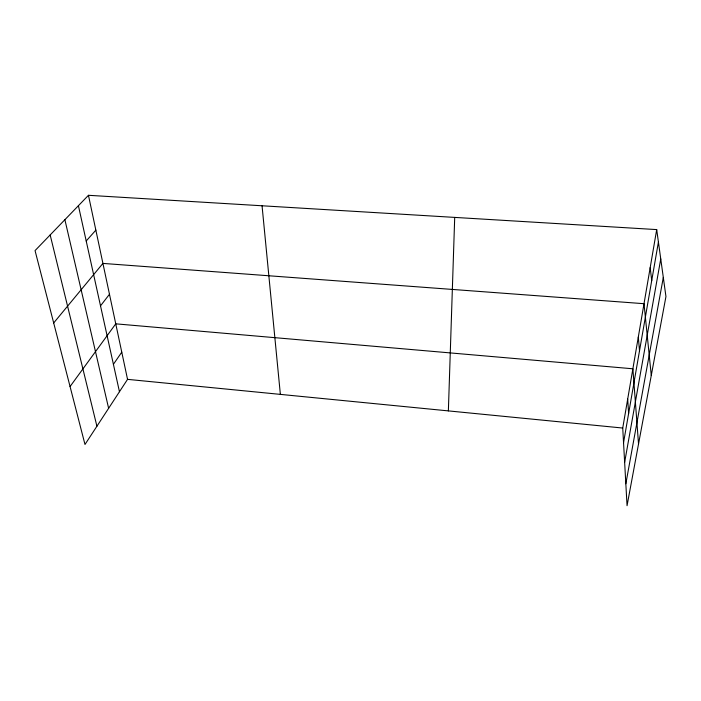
<?xml version="1.0" encoding="UTF-8"?>
<svg xmlns="http://www.w3.org/2000/svg" width="701" height="701" viewBox="0 0 701 701"><rect width="100%" height="100%" fill="white"/><g stroke="black" fill="none" stroke-linecap="round" stroke-linejoin="round"><path stroke-width="1.05" d="M448.368 410.9L454.704 217.406M656.697 229.595L665.95 296.549L627.053 505.701L622.733 428.039L656.697 229.595L88.457 195.299L35.05 250.607L84.987 444.478L127.547 379.355L88.457 195.299M623.548 442.673L658.414 242.047M624.644 462.371L660.754 258.923M625.835 483.769L663.304 277.421M113.413 364.301L121.772 352.165M70.065 386.54L115.753 323.836L632.88 368.787L638.532 443.97M100.515 305.846L109.47 294.271M53.679 322.951L102.916 263.41L644.017 303.699L651.273 375.464M86.205 240.986L95.853 230.147M127.547 379.355L622.733 428.039M50.165 234.958L96.922 426.226M64.886 219.711L108.629 408.306M78.416 205.691L119.459 391.728M650.186 267.616L651.72 280.575M262.051 205.779L280.365 394.383M638.313 337.023L639.514 350.807M627.693 399.088L628.622 413.485"/></g></svg>
